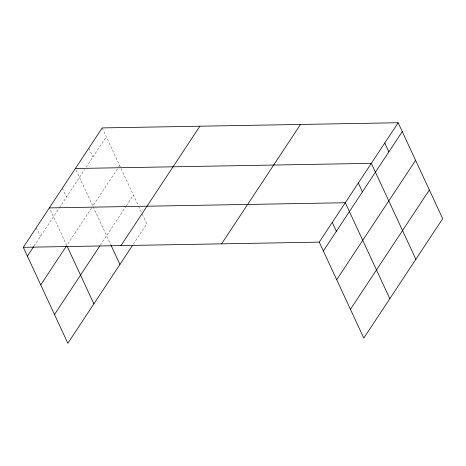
<?xml version="1.0" encoding="UTF-8"?>
<svg xmlns="http://www.w3.org/2000/svg" width="466" height="466" viewBox="0 0 466 466"><rect width="100%" height="100%" fill="white"/><g stroke="black" fill="none" stroke-linecap="round" stroke-linejoin="round"><path stroke-width="0.35" stroke-dasharray="2.33 1.75" d="M34.111 246.007L58.972 208.395M59.363 207.801L84.614 169.589M86.193 167.201L106.318 136.759M91.645 207.888L66.789 245.495L49.344 207.912M117.292 169.082L92.827 206.094L75.381 168.511M118.871 166.694L119.663 165.5M100.266 245.262L125.907 206.461M126.303 205.861L133.41 195.114M133.334 244.155L146.749 223.861L141.897 213.411M102.211 127.917L138.256 205.57M138.559 206.222L141.594 212.752M88.796 148.211L92.903 157.054M93.136 206.753L110.821 244.854M62.362 188.212L66.469 197.054M36.319 227.612L40.426 236.454"/><path stroke-width="0.7" d="M132.548 245.349L67.838 343.256L23.3 247.312L102.211 127.917L398.162 122.744L442.7 218.688L363.789 338.083L319.251 242.139L398.162 122.744M27.407 256.154L33.715 246.601M40.746 284.895L66.393 246.095M54.493 314.515L99.87 245.862M120.962 245.605L199.879 126.21M221.589 243.846L300.5 124.451M323.352 250.982L402.269 131.587M336.697 279.722L415.608 160.327M350.444 309.342L429.355 189.942M75.381 168.511L371.332 163.339L415.87 259.282M49.344 207.912L345.294 202.739L389.826 298.683M23.3 247.312L319.251 242.139M384.747 143.039L388.854 151.881M358.313 183.039L362.414 191.881M332.27 222.439L336.376 231.282M111.124 245.512L119.919 264.455M67.092 246.153L93.876 303.855"/></g></svg>
